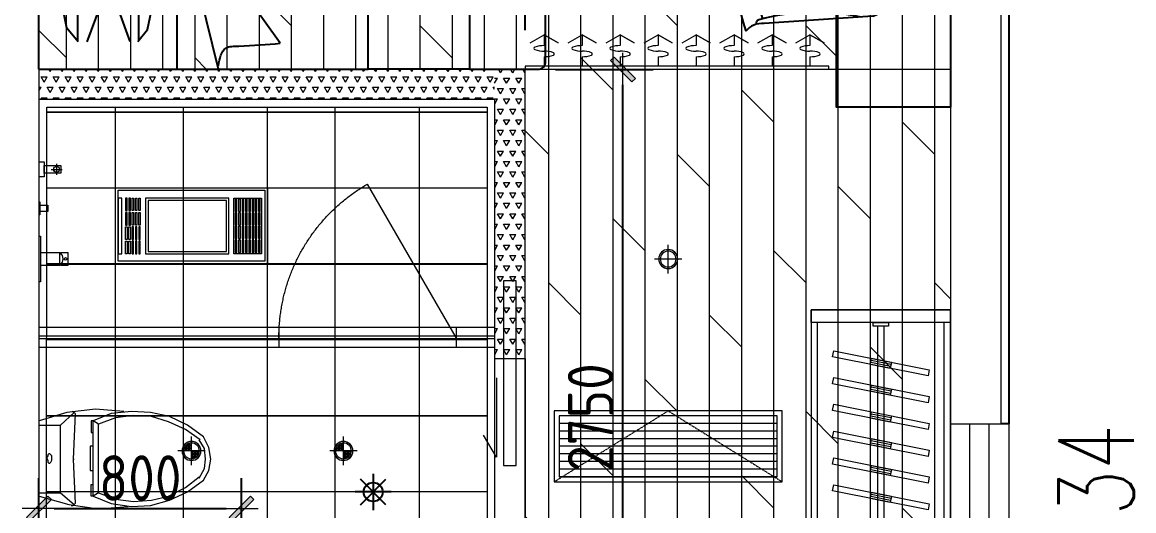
# Model space of a CAD drawing. Header units: millimetres. Extents: x 33621 to 401573, y -91663 to 133135.
# Drawn here: x 258091 to 262480, y 53202 to 55132 of the extents above; entities that cross this region are included whole.
import ezdxf

# ---------------------------------------------------------------- set-up
doc = ezdxf.new("R2010")
doc.units = ezdxf.units.MM
doc.header["$LTSCALE"] = 10
for name, pattern in [('DASH', [0.35, 0.25, -0.1]), ('DOTE', [2.42, 2, -0.2, 0.02, -0.2]), ('HIDDEN', [0.375, 0.25, -0.125, 0, 0])]:
    doc.linetypes.add(name, pattern=pattern)
doc.layers.get('0').update_dxf_attribs({"color": 253})
doc.layers.get('Defpoints').update_dxf_attribs({"color": 250})
for name, color, linetype in [('DIM_LEAD', 253, 'Continuous'), ('EQUIP_喷头', 253, 'Continuous'), ('P-活动家具', 253, 'Continuous'), ('SURFACE', 253, 'Continuous'), ('WINDOW_TEXT', 253, 'Continuous'), ('平面家具', 253, 'Continuous')]:
    doc.layers.add(name, color=color, linetype=linetype)
for name, color, linetype, lineweight in [('DOOR【门】', 253, 'Continuous', 0), ('DS-4BS-FINISH【墙完成线】', 253, 'Continuous', 0), ('FC-FLOOR【地材分格】', 253, 'Continuous', 0), ('FF-Door【门】', 253, 'Continuous', 0), ('FF-FIXT【洁具】', 253, 'Continuous', 0), ('FF-FURN【成品家私】', 253, 'Continuous', 0), ('RC-FCU【空调设备】', 253, 'Continuous', 0), ('RC-FIN【天花轮廓线】', 253, 'Continuous', 0), ('RC-LIGHT【天花灯具】', 253, 'Continuous', 0), ('RC-Modelling【天花造型】', 253, 'Continuous', 0), ('RC-STR【天花细线】', 253, 'Continuous', 0), ('WALL', 253, 'Continuous', 0), ('Wall【新建墙】', 253, 'Continuous', 0), ('WINDOW', 253, 'Continuous', 0), ('新建墙体', 253, 'Continuous', 0)]:
    doc.layers.add(name, color=color, linetype=linetype, lineweight=lineweight)
doc.styles.add('_TCH_WINDOW', font='SIMPLEX', dxfattribs={"bigfont": 'GBCBIG'})
doc.styles.add('CCD_DIM', font='ARCHS.SHX')
doc.dimstyles.new('ZL_1：60', dxfattribs={"dimscale": 60, "dimtxt": 3, "dimasz": 1, "dimexe": 2, "dimexo": 2, "dimgap": 0.5, "dimtad": 1, "dimdec": 0, "dimrnd": 5, "dimdsep": 46, "dimtxsty": 'CCD_DIM', "dimblk": 'WS-cj', "dimblk1": 'WS-cj', "dimblk2": 'WS-cj', "dimcen": 0, "dimclrd": 44, "dimclre": 44, "dimclrt": 2, "dimadec": 0, "dimazin": 0, "dimtfac": 1, "dimtdec": 0, "dimtix": 1, "dimtofl": 0, "dimtmove": 2, "dimatfit": 3, "dimldrblk": 'hl_arrow2', "dimfxl": 6, "dimfxlon": 1, "dimarcsym": 0})

# ---------------------------------------------------------------- blocks, each defined once
blk = doc.blocks.new('海龙_041013471')
at = {"layer": 'P-活动家具', "color": 8}
for p, q in [((290.8, 600), (455.7, -75.6)), ((47.8, 497.7), (455.7, -75.6)), ((609.9, 490.4), (570.9, 443.1)), ((607.1, -333.1), (607.1, 487.1)), ((684.4, 370.6), (640.6, 490.4)), ((759.4, 353.8), (810.2, 492.6)), ((845.1, 492.6), (889.6, 438.7)), ((848.3, -326), (848.3, 488.8)), ((570.9, 443.1), (515.2, 167.7)), ((889.6, 438.7), (953.1, 110.2)), ((715.8, -67.6), (684.4, 370.6)), ((724.4, -114.1), (759.4, 353.8)), ((515.2, 167.7), (515.2, -356.5)), ((953.1, 110.2), (953.1, -364.1)), ((47.8, -499), (455.7, -75.6)), ((455.7, -75.6), (289.2, -600)), ((715.8, -384.4), (715.8, -67.6)), ((724.4, -395.8), (724.4, -114.1)), ((626.6, -417.8), (607.1, -333.1)), ((826, -433.9), (848.3, -326)), ((515.2, -356.5), (548.6, -466.9)), ((687.9, -472.4), (715.8, -384.4)), ((953.1, -364.1), (915, -495.5)), ((626.6, -444.9), (626.6, -417.8)), ((756.2, -501.8), (724.4, -395.8)), ((826, -491.4), (826, -433.9)), ((548.6, -466.9), (590.4, -572.6)), ((590.4, -572.6), (626.6, -444.9)), ((626.6, -444.9), (646.1, -564.3)), ((646.1, -564.3), (687.9, -472.4)), ((803.8, -456.5), (756.2, -501.8)), ((826, -491.4), (803.8, -456.5)), ((867.3, -466), (826, -491.4)), ((915, -495.5), (867.3, -466))]:
    blk.add_line(p, q, dxfattribs=at)
at = {"layer": 'P-活动家具'}
blk.add_line((1000, 600), (1000, -600), dxfattribs=at)
at = {"layer": 'P-活动家具', "color": 8}
blk.add_lwpolyline([(-299.9, 600), (-300, -600), (-700, -600), (-699.9, 600)], close=True, dxfattribs=at)
for points, knots in [([(291.5, 586.4), (286.2, 557.6), (277.4, 509), (168.4, 508.8), (99.8, 502.5), (47.8, 497.7)], [0, 0, 0, 0, 75.29107, 127.212251, 290.722633, 290.722633, 290.722633, 290.722633]), ([(291.5, -587.7), (284.6, -560.3), (263.8, -477.8), (136.2, -521), (68, -504), (47.8, -499)], [0, 0, 0, 0, 75.29107, 226.745569, 290.81809, 290.81809, 290.81809, 290.81809])]:
    blk.add_open_spline(points, degree=3, knots=knots, dxfattribs=at)
at = {"layer": '平面家具', "color": 43, "linetype": 'ByBlock'}
for p, q in [((-1000, 575), (-1000, -575)), ((-699.9, 600), (-975, 600)), ((1000, 600), (-299.9, 600)), ((455.7, -600), (455.7, 600)), ((-975, -600), (-700, -600)), ((-300, -600), (1000, -600))]:
    blk.add_line(p, q, dxfattribs=at)
for centre, start, end in [((-975, 575), 90, 180), ((-975, -575), 180, 270)]:
    blk.add_arc(centre, 25, start, end, dxfattribs=at)
blk = doc.blocks.new('A$C78EA0098')
at = {"color": 33, "linetype": 'Continuous'}
for p, q in [((47, 353.8), (90, 353.8)), ((68.5, 375.3), (68.5, 332.3))]:
    blk.add_line(p, q, dxfattribs=at)
for p, q in [((5, 25, 0), (81, 25, 0)), ((81, -25, 0), (81, 25, 0)), ((81, 20, 0), (88, 20, 0)), ((84, 25, 0), (114, 25, 0)), ((84, 20, 0), (84, 25, 0)), ((114, -25, 0), (114, 25, 0)), ((5, -25, 0), (81, -25, 0)), ((81, -20, 0), (88, -20, 0)), ((84, -25, 0), (84, -20, 0)), ((84, -25, 0), (114, -25, 0))]:
    blk.add_line(p, q)
for points in [[(0, 383.8), (20, 383.8), (20, 323.8), (0, 323.8)], [(20, 368.8), (85, 368.8), (85, 338.8), (20, 338.8)], [(0, 226), (3, 226), (3, 174), (0, 174)], [(3, 212.5), (33.5, 212.5), (33.5, 187.5), (3, 187.5)], [(0, 90), (5, 90), (5, -90), (0, -90)]]:
    blk.add_lwpolyline(points, close=True)
for centre, radius in [((68.5, 353.8), 11.5), ((104, 0, 0), 5)]:
    blk.add_circle(centre, radius, dxfattribs=at)
blk.add_arc((57.8, 0, 0), 36.3, 316.3972, 43.6028)
blk = doc.blocks.new('ZL_08127082')
at = {"layer": 'FF-FIXT【洁具】'}
for p, q in [((-184.1, -108.8), (-150.6, 0)), ((146.4, 0), (-150.6, 0)), ((-133.9, 0), (-133.9, -83.7)), ((133.9, 0), (133.9, -83.7)), ((146.4, 0), (179.9, -117.1)), ((-20.9, -37.7), (-16.7, -33.5)), ((-20.9, -41.8), (-20.9, -37.7)), ((-16.7, -46), (-20.9, -41.8)), ((-16.7, -33.5), (-12.6, -33.5)), ((-12.6, -33.5), (-4.2, -29.3)), ((-4.2, -29.3), (4.2, -33.5)), ((4.2, -33.5), (12.6, -33.5)), ((12.6, -33.5), (16.7, -37.7)), ((16.7, -41.8), (12.6, -46)), ((16.7, -37.7), (16.7, -41.8)), ((-133.9, -83.7), (-184.1, -138.1)), ((133.9, -83.7), (-133.9, -83.7)), ((-12.6, -50.2), (-16.7, -46)), ((4.2, -50.2), (-12.6, -50.2)), ((12.6, -46), (4.2, -50.2)), ((133.9, -83.7), (179.9, -138.1)), ((-196.6, -221.7), (-184.1, -108.8)), ((179.9, -117.1), (196.6, -234.3)), ((184.1, -125.5), (184.1, -133.9)), ((-179.9, -142.2), (0, -133.9)), ((0, -133.9), (0, -138.1)), ((0, -133.9), (175.7, -142.2)), ((184.1, -133.9), (175.7, -142.2)), ((-179.9, -284.5), (-150.6, -213.4)), ((-150.6, -205), (-104.6, -205)), ((-150.6, -213.4), (-150.6, -205)), ((-138.1, -234.3), (-150.6, -213.4)), ((146.4, -213.4), (-150.6, -213.4)), ((-104.6, -205), (-104.6, -213.4)), ((-50.2, -213.4), (-50.2, -200.8)), ((-50.2, -200.8), (46, -200.8)), ((46, -213.4), (-50.2, -213.4)), ((46, -200.8), (46, -213.4)), ((100.4, -205), (100.4, -213.4)), ((146.4, -205), (100.4, -205)), ((133.9, -234.3), (146.4, -213.4)), ((146.4, -213.4), (146.4, -205)), ((146.4, -213.4), (175.7, -284.5)), ((-188.3, -334.7), (-196.6, -221.7)), ((-163.2, -301.2), (-138.1, -234.3)), ((133.9, -234.3), (-138.1, -234.3)), ((133.9, -234.3), (159, -301.2)), ((196.6, -234.3), (188.3, -351.4)), ((-188.3, -364), (-179.9, -284.5)), ((-171.5, -372.3), (-163.2, -301.2)), ((159, -301.2), (167.3, -372.3)), ((175.7, -284.5), (188.3, -364)), ((-184.1, -439.3), (-188.3, -364)), ((-167.3, -443.4), (-171.5, -372.3)), ((167.3, -372.3), (163.2, -443.4)), ((188.3, -364), (184.1, -439.3)), ((-167.3, -514.6), (-184.1, -439.3)), ((-146.4, -510.4), (-167.3, -443.4)), ((163.2, -443.4), (146.4, -510.4)), ((184.1, -439.3), (163.2, -514.6)), ((-133.9, -585.7), (-167.3, -514.6)), ((-117.1, -577.3), (-146.4, -510.4)), ((146.4, -510.4), (113, -577.3)), ((163.2, -514.6), (129.7, -585.7)), ((-87.9, -648.4), (-133.9, -585.7)), ((-75.3, -635.9), (-117.1, -577.3)), ((113, -577.3), (71.1, -631.7)), ((129.7, -585.7), (83.7, -648.4)), ((-46, -669.4), (-87.9, -648.4)), ((-41.8, -652.6), (-75.3, -631.7)), ((0, -656.8), (-41.8, -652.6)), ((37.7, -652.6), (0, -656.8)), ((75.3, -631.7), (37.7, -652.6)), ((83.7, -648.4), (46, -669.4)), ((0, -677.7), (-46, -669.4)), ((46, -669.4), (0, -677.7))]:
    blk.add_line(p, q, dxfattribs=at)
blk = doc.blocks.new('ZL_08123655')
at = {"layer": 'FF-FIXT【洁具】'}
for p, q in [((-184.1, -138.1), (-188.3, -129.7)), ((-179.9, -142.2), (-184.1, -138.1))]:
    blk.add_line(p, q, dxfattribs=at)
at = {"layer": 'DIM_LEAD'}
blk.add_blockref('ZL_08127082', (0, 0), dxfattribs=at)
blk = doc.blocks.new('DOORBLK101')
at = {"layer": 'FF-Door【门】'}
blk.add_line((-0.5, 0), (0, 0.866), dxfattribs=at)
at = {"layer": 'FF-Door【门】', "color": 8, "linetype": 'HIDDEN', "ltscale": 15}
blk.add_arc((-0.5, 0), 1, 0, 60, dxfattribs=at)
blk = doc.blocks.new('海龙_0410133832')
at = {"lineweight": -2, "ltscale": 2000, "extrusion": (0, 0, -1)}
for p, q in [((-250.5, 250.9), (-202.9, 252.5)), ((-202.9, 252.5), (180.4, 263)), ((-260.8, -229.1), (169.1, -258.7))]:
    blk.add_line(p, q, dxfattribs=at)
for centre, radius, start, end in [((-194.4, 307), 46.2, 209.9778, 287.6112), ((-198.2, 258.7), 11.8, 155.0218, 258.5738), ((-244.3, 277.1), 12, 34.687, 170.3231), ((716.8, 19.6), 1007, 165.0641, 197.8536), ((-7.4, 1075.2), 850.4, 256.8724, 284.3023), ((709, 21.2), 922.3, 166.0708, 196.3976), ((30168.4, -805.7), 29889.5, 178.43305, 178.86929), ((253.1, -186.7), 43, 280.3759, 317.4549), ((-178.1, -339.1), 80.9, 83.6486, 141.8367)]:
    blk.add_arc(centre, radius, start, end, dxfattribs=at)
at = {"lineweight": -2, "ltscale": 2000}
for centre, radius, start, end in [((-244.6, 208.3), 43, 97.9074, 186.7843), ((-1223.9, 121.3), 940.2, 353.3046, 4.9984), ((-33.5, -1062.6), 850.3, 74.7572, 102.1885), ((187.2, -253.7), 11.8, 332.5533, 76.1053)]:
    blk.add_arc(centre, radius, start, end, dxfattribs=at)
blk = doc.blocks.new('海龙0109184221')
at = {"layer": '平面家具', "color": 43, "linetype": 'ByBlock'}
blk.add_lwpolyline([(21.4, 3126.7), (-428.6, 3126.7), (-428.6, 0), (21.4, 0)], close=True, dxfattribs=at)
for p in [(57, 2676.9), (138.5, 588.7)]:
    blk.add_blockref('海龙_0410133832', p, dxfattribs=at)
blk = doc.blocks.new('$TCHSYS$WIN2D')
for p, q in [((-0.5, 0.5), (0.5, 0.5)), ((-0.5, 0.5), (-0.5, -0.5)), ((0.5, 0.5), (0.5, -0.5)), ((0.5, 0.1667), (-0.5, 0.1667)), ((0.5, -0.1667), (-0.5, -0.1667)), ((-0.5, -0.5), (0.5, -0.5))]:
    blk.add_line(p, q)
blk = doc.blocks.new('*U227')
for p, q in [((0, -12), (0, 0)), ((0, 0), (1200, 0)), ((1200, 0), (1200, -12)), ((1200, -12), (0, -12)), ((75, -49.3), (75, -12)), ((225, -49.3), (225, -12)), ((375, -49.3), (375, -12)), ((525, -49.3), (525, -12)), ((675, -49.3), (675, -12)), ((825, -49.3), (825, -12)), ((975, -49.3), (975, -12)), ((1125, -49.3), (1125, -12)), ((1125, -49.3), (1125, -12)), ((19.6, -104.5), (75, -136.2)), ((75, -136.2), (75, -93.2)), ((130.4, -104.5), (75, -136.2)), ((75, -136.2), (130.4, -104.5)), ((169.6, -104.5), (225, -136.2)), ((225, -136.2), (225, -93.2)), ((280.4, -104.5), (225, -136.2)), ((225, -136.2), (280.4, -104.5)), ((319.6, -104.5), (375, -136.2)), ((375, -136.2), (375, -93.2)), ((430.4, -104.5), (375, -136.2)), ((375, -136.2), (430.4, -104.5)), ((469.6, -104.5), (525, -136.2)), ((525, -136.2), (525, -93.2)), ((580.4, -104.5), (525, -136.2)), ((525, -136.2), (580.4, -104.5)), ((619.6, -104.5), (675, -136.2)), ((675, -136.2), (675, -93.2)), ((730.4, -104.5), (675, -136.2)), ((675, -136.2), (730.4, -104.5)), ((769.6, -104.5), (825, -136.2)), ((825, -136.2), (825, -93.2)), ((880.4, -104.5), (825, -136.2)), ((825, -136.2), (880.4, -104.5)), ((919.6, -104.5), (975, -136.2)), ((975, -136.2), (975, -93.2)), ((1030.4, -104.5), (975, -136.2)), ((975, -136.2), (1030.4, -104.5)), ((1069.6, -104.5), (1125, -136.2)), ((1069.6, -104.5), (1125, -136.2)), ((1125, -136.2), (1125, -93.2)), ((1125, -136.2), (1125, -93.2)), ((1180.4, -104.5), (1125, -136.2)), ((1125, -136.2), (1180.4, -104.5)), ((1180.4, -104.5), (1125, -136.2)), ((1125, -136.2), (1180.4, -104.5))]:
    blk.add_line(p, q)
at = {"extrusion": (0, 0, -1)}
for centre, major_axis, start_param, end_param in [((40, -82.2), (3.69, -3.69), 1.137309, 3.57508), ((72.5, -170.8), (-70.4, -70.4), 2.004284, 2.381239), ((72.5, 6.4), (70.4, -70.4), 0.760354, 1.137309), ((77.5, -148.9), (-70.4, -70.4), 2.33115, 2.708105), ((77.5, 28.3), (70.4, -70.4), 0.433488, 0.810442), ((110, -60.3), (3.69, -3.69), 4.278901, 6.716673), ((190, -82.2), (3.69, -3.69), 1.137309, 3.57508), ((222.5, -170.8), (-70.4, -70.4), 2.004284, 2.381239), ((222.5, 6.4), (70.4, -70.4), 0.760354, 1.137309), ((227.5, -148.9), (-70.4, -70.4), 2.33115, 2.708105), ((227.5, 28.3), (70.4, -70.4), 0.433488, 0.810442), ((260, -60.3), (3.69, -3.69), 4.278901, 6.716673), ((340, -82.2), (3.69, -3.69), 1.137309, 3.57508), ((372.5, -170.8), (-70.4, -70.4), 2.004284, 2.381239), ((372.5, 6.4), (70.4, -70.4), 0.760354, 1.137309), ((377.5, -148.9), (-70.4, -70.4), 2.33115, 2.708105), ((377.5, 28.3), (70.4, -70.4), 0.433488, 0.810442), ((410, -60.3), (3.69, -3.69), 4.278901, 6.716673), ((490, -82.2), (3.69, -3.69), 1.137309, 3.57508), ((522.5, -170.8), (-70.4, -70.4), 2.004284, 2.381239), ((522.5, 6.4), (70.4, -70.4), 0.760354, 1.137309), ((527.5, -148.9), (-70.4, -70.4), 2.33115, 2.708105), ((527.5, 28.3), (70.4, -70.4), 0.433488, 0.810442), ((560, -60.3), (3.69, -3.69), 4.278901, 6.716673), ((640, -82.2), (3.69, -3.69), 1.137309, 3.57508), ((672.5, -170.8), (-70.4, -70.4), 2.004284, 2.381239), ((672.5, 6.4), (70.4, -70.4), 0.760354, 1.137309), ((677.5, -148.9), (-70.4, -70.4), 2.33115, 2.708105), ((677.5, 28.3), (70.4, -70.4), 0.433488, 0.810442), ((710, -60.3), (3.69, -3.69), 4.278901, 6.716673), ((790, -82.2), (3.69, -3.69), 1.137309, 3.57508), ((822.5, -170.8), (-70.4, -70.4), 2.004284, 2.381239), ((822.5, 6.4), (70.4, -70.4), 0.760354, 1.137309), ((827.5, -148.9), (-70.4, -70.4), 2.33115, 2.708105), ((827.5, 28.3), (70.4, -70.4), 0.433488, 0.810442), ((860, -60.3), (3.69, -3.69), 4.278901, 6.716673), ((940, -82.2), (3.69, -3.69), 1.137309, 3.57508), ((972.5, -170.8), (-70.4, -70.4), 2.004284, 2.381239), ((972.5, 6.4), (70.4, -70.4), 0.760354, 1.137309), ((977.5, -148.9), (-70.4, -70.4), 2.33115, 2.708105), ((977.5, 28.3), (70.4, -70.4), 0.433488, 0.810442), ((1010, -60.3), (3.69, -3.69), 4.278901, 6.716673), ((1090, -82.2), (3.69, -3.69), 1.137309, 3.57508), ((1090, -82.2), (3.69, -3.69), 1.137309, 3.57508), ((1122.5, -170.8), (-70.4, -70.4), 2.004284, 2.381239), ((1122.5, -170.8), (-70.4, -70.4), 2.004284, 2.381239), ((1122.5, 6.4), (70.4, -70.4), 0.760354, 1.137309), ((1122.5, 6.4), (70.4, -70.4), 0.760354, 1.137309), ((1127.5, -148.9), (-70.4, -70.4), 2.33115, 2.708105), ((1127.5, -148.9), (-70.4, -70.4), 2.33115, 2.708105), ((1127.5, 28.3), (70.4, -70.4), 0.433488, 0.810442), ((1127.5, 28.3), (70.4, -70.4), 0.433488, 0.810442), ((1160, -60.3), (3.69, -3.69), 4.278901, 6.716673), ((1160, -60.3), (3.69, -3.69), 4.278901, 6.716673)]:
    blk.add_ellipse(centre, major_axis=major_axis, ratio=1, start_param=start_param, end_param=end_param, dxfattribs=at)
blk = doc.blocks.new('圆形筒灯')
at = {"color": 251, "linetype": 'DOTE', "ltscale": 43.504693}
blk.add_line((0, 90.6), (0, -90.6), dxfattribs=at)
at = {"color": 251, "linetype": 'DOTE', "ltscale": 41.297046}
blk.add_line((86, 0), (-86, 0), dxfattribs=at)
blk.add_ellipse((0, 0), major_axis=(-42.4, 42.4), ratio=1, start_param=2.355868237233172, end_param=8.639053544412757)
at = {"color": 251}
blk.add_ellipse((0, 0), major_axis=(35.4, 35.4), ratio=1, start_param=5.49871431692557, end_param=11.78189962410516, dxfattribs=at)
blk = doc.blocks.new('ZL_0603143699')
at = {"layer": 'RC-FCU【空调设备】'}
h = blk.add_hatch(dxfattribs=at)
h.set_pattern_fill('_USER', color=8, scale=30, pattern_type=0)
h.set_pattern_definition([(0, (-8423585.542, 338518.15), (0, 30), [])])
h.paths.add_polyline_path([(1104.4, -4534.7), (1104.4, -4774.7), (244.4, -4774.7), (244.4, -4534.7)])
blk.add_lwpolyline([(224.4, -4514.7), (224.4, -4794.7), (1124.4, -4794.7), (1124.4, -4514.7)], close=True, dxfattribs=at)
at = {"layer": 'RC-FCU【空调设备】', "color": 8, "linetype": 'DASH'}
blk.add_lwpolyline([(224.4, -4794.7), (674.4, -4514.7), (1124.4, -4794.7)], dxfattribs=at)
at = {"layer": 'RC-FCU【空调设备】', "color": 8}
blk.add_lwpolyline([(244.4, -4534.7), (244.4, -4774.7), (1104.4, -4774.7), (1104.4, -4534.7)], close=True, dxfattribs=at)
at = {"layer": 'RC-Modelling【天花造型】'}
blk.add_line((109.4, -3164.7), (1789.4, -3164.7), dxfattribs=at)
at = {"layer": 'RC-FCU【空调设备】', "ltscale": 10, "xscale": -1, "rotation": 180}
blk.add_blockref('*U227', (109.4, -3164.7), dxfattribs=at)
at = {"layer": 'RC-LIGHT【天花灯具】', "xscale": -0.625, "yscale": 0.625, "zscale": 0.625, "rotation": 180}
blk.add_blockref('圆形筒灯', (674.4, -3914.7), dxfattribs=at)
blk = doc.blocks.new('WS-cj')
blk.add_hatch(color=2).paths.add_polyline_path([(0.588, 0.818), (-0.818, -0.588), (-0.588, -0.818), (0.818, 0.588)])
at = {"color": 2, "linetype": 'ByBlock', "lineweight": 0}
for p, q in [((-1.1, 0), (0, 0)), ((0, 0), (1.1, 0))]:
    blk.add_line(p, q, dxfattribs=at)
at = {"color": 2}
blk.add_lwpolyline([(0.588, 0.818), (-0.818, -0.588), (-0.588, -0.818), (0.818, 0.588)], close=True, dxfattribs=at)
blk = doc.blocks.new('*D468')
at = {"layer": 'Defpoints', "color": 0, "transparency": 16777216}
for p in [(258956.7, 53211.4), (258156.7, 52945.3), (258956.7, 52945.3)]:
    blk.add_point(p, dxfattribs=at)
at = {"layer": '新建墙体', "color": 44, "lineweight": -2, "transparency": 16777216}
for p, q in [((258156.7, 53065.3), (258156.7, 53331.4)), ((258956.7, 53065.3), (258956.7, 53331.4)), ((258216.7, 53211.4), (258896.7, 53211.4))]:
    blk.add_line(p, q, dxfattribs=at)
at = {"layer": '新建墙体', "color": 44, "lineweight": -2, "transparency": 16777216, "xscale": 60, "yscale": 60, "zscale": 60, "rotation": 180}
blk.add_blockref('WS-cj', (258156.7, 53211.4), dxfattribs=at)
at = {"layer": '新建墙体', "color": 44, "lineweight": -2, "transparency": 16777216, "xscale": 60, "yscale": 60, "zscale": 60}
blk.add_blockref('WS-cj', (258956.7, 53211.4), dxfattribs=at)
at = {"layer": '新建墙体', "color": 2, "transparency": 16777216, "insert": (258556.7, 53331.4), "char_height": 180, "attachment_point": 5, "style": 'CCD_DIM'}
blk.add_mtext('800', dxfattribs=at)
blk = doc.blocks.new('hl_arrow2')
at = {"color": 2}
blk.add_line((-0.221, 0), (-1, 0), dxfattribs=at)
blk.add_lwpolyline([(-0.221, 0), (-0.861, -0.689), (-0.654, -0.862), (0, 0), (-0.654, 0.862), (-0.861, 0.689)], close=True, dxfattribs=at)
blk = doc.blocks.new('*D470')
at = {"layer": 'Defpoints', "color": 0, "transparency": 16777216}
for p in [(260076.7, 54945.5), (260463.1, 54945.5), (260076.7, 52195.3)]:
    blk.add_point(p, dxfattribs=at)
at = {"layer": '新建墙体', "color": 44, "lineweight": -2, "transparency": 16777216}
for p, q in [((260196.7, 54945.5), (260583.1, 54945.5)), ((260463.1, 52255.3), (260463.1, 54885.5)), ((260196.7, 52195.3), (260583.1, 52195.3))]:
    blk.add_line(p, q, dxfattribs=at)
at = {"layer": '新建墙体', "color": 44, "lineweight": -2, "transparency": 16777216, "xscale": 60, "yscale": 60, "zscale": 60}
for p, rotation in [((260463.1, 54945.5), 90), ((260463.1, 52195.3), 270)]:
    blk.add_blockref('WS-cj', p, dxfattribs=dict(at, rotation=rotation))
at = {"layer": '新建墙体', "color": 2, "transparency": 16777216, "insert": (260335.6, 53570.4), "char_height": 180, "attachment_point": 5, "rotation": 90, "style": 'CCD_DIM'}
blk.add_mtext('2750', dxfattribs=at)
blk = doc.blocks.new('*D471')
at = {"layer": 'Defpoints', "color": 0, "transparency": 16777216}
for p in [(258156.7, 55311.1), (258156.7, 54981), (260076.7, 54981)]:
    blk.add_point(p, dxfattribs=at)
at = {"layer": '新建墙体', "color": 44, "lineweight": -2, "transparency": 16777216}
for p, q in [((258156.7, 55101), (258156.7, 55431.1)), ((260076.7, 55101), (260076.7, 55431.1)), ((260016.7, 55311.1), (258216.7, 55311.1))]:
    blk.add_line(p, q, dxfattribs=at)
at = {"layer": '新建墙体', "color": 44, "lineweight": -2, "transparency": 16777216, "xscale": 60, "yscale": 60, "zscale": 60, "rotation": 180}
blk.add_blockref('WS-cj', (258156.7, 55311.1), dxfattribs=at)
at = {"layer": '新建墙体', "color": 44, "lineweight": -2, "transparency": 16777216, "xscale": 60, "yscale": 60, "zscale": 60}
blk.add_blockref('WS-cj', (260076.7, 55311.1), dxfattribs=at)
at = {"layer": '新建墙体', "color": 2, "transparency": 16777216, "insert": (259116.7, 55434.9), "char_height": 180, "attachment_point": 5, "style": 'CCD_DIM'}
blk.add_mtext('1920', dxfattribs=at)
blk = doc.blocks.new('防雾筒灯')
at = {"ltscale": 30}
h = blk.add_hatch(dxfattribs=at)
h.set_pattern_fill('DOTS', color=251, scale=3)
h.set_pattern_definition([(0, (-62.322, -46.6336), (2.38125, 4.7625), [0, -4.7625])])
edge = h.paths.add_edge_path()
edge.add_ellipse((0, 0), major_axis=(35.4, 35.4), ratio=1, start_angle=315, end_angle=405)
edge.add_line((0, 50), (0, 0))
edge.add_line((0, 0), (50, 0))
edge = h.paths.add_edge_path()
edge.add_line((0, 0), (-50, 0))
edge.add_ellipse((0, 0), major_axis=(35.4, 35.4), ratio=1, start_angle=495, end_angle=225)
edge.add_line((0, -50), (0, 0))
at = {"color": 251, "linetype": 'DOTE', "ltscale": 43.504693}
blk.add_line((0, 90.6), (0, -90.6), dxfattribs=at)
at = {"color": 251, "linetype": 'DOTE', "ltscale": 41.297046}
blk.add_line((86, 0), (-86, 0), dxfattribs=at)
blk.add_ellipse((0, 0), major_axis=(-42.4, 42.4), ratio=1, start_param=2.355868237233172, end_param=8.639053544412757)
at = {"color": 251}
blk.add_ellipse((0, 0), major_axis=(35.4, 35.4), ratio=1, start_param=5.49871431692557, end_param=11.78189962410516, dxfattribs=at)
blk = doc.blocks.new('ERTERT')
at = {"color": 8}
for points in [[(15709.6, 8061.8), (15930.2, 8061.8), (15930.2, 8046.6), (15709.6, 8046.6)], [(15709.5, 8032.6), (15759.4, 8032.6), (15759.4, 8026.5), (15709.5, 8026.5)], [(15709.5, 8019.5), (15759.4, 8019.5), (15759.4, 8013.4), (15709.5, 8013.4)], [(15709.5, 8000.3), (15759.4, 8000.3), (15759.4, 8006.4), (15709.5, 8006.4)], [(15709.5, 7987.2), (15759.4, 7987.2), (15759.4, 7993.3), (15709.5, 7993.3)], [(15766.4, 8032.6), (15816.3, 8032.6), (15816.3, 8026.5), (15766.4, 8026.5)], [(15766.4, 8019.5), (15816.3, 8019.5), (15816.3, 8013.4), (15766.4, 8013.4)], [(15766.4, 8000.3), (15816.3, 8000.3), (15816.3, 8006.4), (15766.4, 8006.4)], [(15766.4, 7987.2), (15816.3, 7987.2), (15816.3, 7993.3), (15766.4, 7993.3)], [(15873.3, 8032.6), (15823.3, 8032.6), (15823.3, 8026.5), (15873.3, 8026.5)], [(15873.3, 8019.5), (15823.3, 8019.5), (15823.3, 8013.4), (15873.3, 8013.4)], [(15873.3, 8000.3), (15823.3, 8000.3), (15823.3, 8006.4), (15873.3, 8006.4)], [(15873.3, 7987.2), (15823.3, 7987.2), (15823.3, 7993.3), (15873.3, 7993.3)], [(15930.2, 8032.6), (15880.3, 8032.6), (15880.3, 8026.5), (15930.2, 8026.5)], [(15930.2, 8019.5), (15880.3, 8019.5), (15880.3, 8013.4), (15930.2, 8013.4)], [(15930.2, 8000.3), (15880.3, 8000.3), (15880.3, 8006.4), (15930.2, 8006.4)], [(15930.2, 7987.2), (15880.3, 7987.2), (15880.3, 7993.3), (15930.2, 7993.3)], [(15709.5, 7974.2), (15759.4, 7974.2), (15759.4, 7980.2), (15709.5, 7980.2)], [(15709.5, 7952.9), (15930.2, 7952.9), (15930.2, 7624.2), (15709.5, 7624.2)], [(15766.4, 7974.2), (15816.3, 7974.2), (15816.3, 7980.2), (15766.4, 7980.2)], [(15873.3, 7974.2), (15823.3, 7974.2), (15823.3, 7980.2), (15873.3, 7980.2)], [(15930.2, 7974.2), (15880.3, 7974.2), (15880.3, 7980.2), (15930.2, 7980.2)], [(15709.5, 7495.6), (15930.2, 7495.6), (15930.2, 7604.2), (15709.5, 7604.2)], [(15714.5, 7599.2), (15763.3, 7599.2), (15763.3, 7592.2), (15714.5, 7592.2)], [(15767.9, 7599.2), (15816.7, 7599.2), (15816.7, 7592.2), (15767.9, 7592.2)], [(15821.2, 7599.2), (15870, 7599.2), (15870, 7592.2), (15821.2, 7592.2)], [(15876.4, 7599.2), (15925.2, 7599.2), (15925.2, 7592.2), (15876.4, 7592.2)], [(15714.5, 7586), (15763.3, 7586), (15763.3, 7579), (15714.5, 7579)], [(15714.5, 7572.1), (15763.3, 7572.1), (15763.3, 7565.1), (15714.5, 7565.1)], [(15714.5, 7558.9), (15763.3, 7558.9), (15763.3, 7551.9), (15714.5, 7551.9)], [(15767.9, 7586), (15816.7, 7586), (15816.7, 7579), (15767.9, 7579)], [(15767.9, 7572.1), (15816.7, 7572.1), (15816.7, 7565.1), (15767.9, 7565.1)], [(15767.9, 7558.9), (15816.7, 7558.9), (15816.7, 7551.9), (15767.9, 7551.9)], [(15821.2, 7586), (15870, 7586), (15870, 7579), (15821.2, 7579)], [(15821.2, 7572.1), (15870, 7572.1), (15870, 7565.1), (15821.2, 7565.1)], [(15821.2, 7558.9), (15870, 7558.9), (15870, 7551.9), (15821.2, 7551.9)], [(15876.4, 7586), (15925.2, 7586), (15925.2, 7579), (15876.4, 7579)], [(15876.4, 7572.1), (15925.2, 7572.1), (15925.2, 7565.1), (15876.4, 7565.1)], [(15876.4, 7558.9), (15925.2, 7558.9), (15925.2, 7551.9), (15876.4, 7551.9)], [(15714.5, 7545.5), (15763.3, 7545.5), (15763.3, 7538.5), (15714.5, 7538.5)], [(15714.5, 7532.6), (15763.3, 7532.6), (15763.3, 7525.6), (15714.5, 7525.6)], [(15714.5, 7520.4), (15763.3, 7520.4), (15763.3, 7513.4), (15714.5, 7513.4)], [(15714.5, 7507.6), (15763.3, 7507.6), (15763.3, 7500.6), (15714.5, 7500.6)], [(15767.9, 7545.5), (15816.7, 7545.5), (15816.7, 7538.5), (15767.9, 7538.5)], [(15767.9, 7532.6), (15816.7, 7532.6), (15816.7, 7525.6), (15767.9, 7525.6)], [(15767.9, 7520.4), (15816.7, 7520.4), (15816.7, 7513.4), (15767.9, 7513.4)], [(15767.9, 7507.6), (15816.7, 7507.6), (15816.7, 7500.6), (15767.9, 7500.6)], [(15821.2, 7545.5), (15870, 7545.5), (15870, 7538.5), (15821.2, 7538.5)], [(15821.2, 7532.6), (15870, 7532.6), (15870, 7525.6), (15821.2, 7525.6)], [(15821.2, 7520.4), (15870, 7520.4), (15870, 7513.4), (15821.2, 7513.4)], [(15821.2, 7507.6), (15870, 7507.6), (15870, 7500.6), (15821.2, 7500.6)], [(15876.4, 7545.5), (15925.2, 7545.5), (15925.2, 7538.5), (15876.4, 7538.5)], [(15876.4, 7532.6), (15925.2, 7532.6), (15925.2, 7525.6), (15876.4, 7525.6)], [(15876.4, 7520.4), (15925.2, 7520.4), (15925.2, 7513.4), (15876.4, 7513.4)], [(15876.4, 7507.6), (15925.2, 7507.6), (15925.2, 7500.6), (15876.4, 7500.6)]]:
    blk.add_lwpolyline(points, close=True, dxfattribs=at)
at = {"color": 250}
blk.add_lwpolyline([(15719.5, 7942.9), (15920.2, 7942.9), (15920.2, 7634.2), (15719.5, 7634.2)], close=True, dxfattribs=at)
at = {"layer": 'RC-LIGHT【天花灯具】'}
for points in [[(15668.9, 7471.8), (15968.9, 7471.8), (15968.9, 8071.8), (15668.9, 8071.8)], [(15678.9, 7481.8), (15958.9, 7481.8), (15958.9, 8061.8), (15678.9, 8061.8)]]:
    blk.add_lwpolyline(points, close=True, dxfattribs=at)
blk = doc.blocks.new('$TwtSys$00000125')
at = {"color": 9}
for p, q in [((0.403, -0.403), (-0.403, 0.403)), ((-0.403, -0.403), (0.403, 0.403)), ((0, 0.57), (0, -0.57)), ((0.57, 0), (-0.57, 0))]:
    blk.add_line(p, q, dxfattribs=at)
at = {"color": 8}
blk.add_circle((0, 0), 0.3, dxfattribs=at)

msp = doc.modelspace()

# ---------------------------------------------------------------- hatches: boundary and pattern name
at = {"layer": 'FC-FLOOR【地材分格】'}
h = msp.add_hatch(dxfattribs=at)
h.set_pattern_fill('DOLMIT', color=256, scale=20, angle=90, double=1)
h.set_pattern_definition([(90, (129360.23, 0), (-127, 8e-15), []), (135, (129360.23, 0), (-253.9998, -253.9998), [179.6051, -359.2102])])
h.paths.add_polyline_path([(258156.7, 58445.3), (261356.7, 58445.3), (261356.7, 58045.3), (261756.7, 58045.3), (261756.7, 52215.3), (261356.7, 52215.3), (261356.7, 52196.4), (260076.7, 52196.4), (260076.7, 54946.7), (258157.9, 54946.7)])
h = msp.add_hatch(dxfattribs=at)
h.set_pattern_fill('_USER', color=256, scale=600, double=1, pattern_type=0)
h.set_pattern_definition([(0, (258726.74, 52976.4), (0, 600), []), (90, (258726.74, 52976.4), (-600, 4e-14), [])])
h.paths.add_polyline_path([(258187.9, 54796.7), (259926.7, 54796.7), (259926.7, 52376.4), (258986.7, 52376.4), (258986.7, 52976.4), (258186.8, 52976.4)])
at = {"layer": 'RC-STR【天花细线】'}
h = msp.add_hatch(dxfattribs=at)
h.set_pattern_fill('矩形600X300', color=256, double=1, pattern_type=2)
h.set_pattern_definition([(0, (259059.24, 52978.3), (0, 300), []), (90, (259059.24, 52978.3), (-600, 4e-14), [])])
h.paths.add_polyline_path([(259926.7, 52378.3), (258986.7, 52378.3), (258986.7, 52978.3), (258186.7, 52978.3), (258187.3, 54796.7), (259927.3, 54796.7)])
at = {"layer": '新建墙体'}
h = msp.add_hatch(dxfattribs=at)
h.set_pattern_fill('TRIANG', color=4, scale=5)
h.set_pattern_definition([(60, (180619.538, 47265.71), (-23.8125, 41.24446), [23.8125, -23.8125]), (120, (180619.538, 47265.71), (-47.625, 3e-08), [23.8125, -23.8125]), (0, (180607.63, 47286.33), (23.8125, 41.24446), [23.8125, -23.8125])])
h.paths.add_polyline_path([(259956.2, 54946.7), (258156.7, 54946.7), (258156.7, 54826.7), (259956.2, 54826.7)])
h = msp.add_hatch(dxfattribs=at)
h.set_pattern_fill('TRIANG', color=4, scale=5)
h.set_pattern_definition([(60, (259956.238, 53653.865), (-23.8125, 41.2445), [23.8125, -23.8125]), (120, (259956.238, 53653.865), (-47.625, 3e-08), [23.8125, -23.8125]), (0, (259944.33, 53674.487), (23.8125, 41.2445), [23.8125, -23.8125])])
h.paths.add_polyline_path([(259956.7, 53803.9), (260076.7, 53803.9), (260076.7, 54946.7), (259956.2, 54946.7), (259956.2, 54826.7), (259956.7, 54826.7)])

# ---------------------------------------------------------------- linework, layer by layer
at = {"layer": 'DOOR【门】'}
msp.add_lwpolyline([(259991.7, 53380.4), (260041.7, 53380.4), (260041.7, 54110.4), (259991.7, 54110.4)], close=True, dxfattribs=at)
msp.add_lwpolyline([(259963.1, 53727.5), (259963.1, 53413.3), (259912.3, 53500.3)], dxfattribs=at)
at = {"layer": 'DS-4BS-FINISH【墙完成线】'}
msp.add_lwpolyline([(258156.7, 58445.3), (261356.7, 58445.3), (261356.7, 58045.3), (261756.7, 58045.3), (261756.7, 52215.3), (261356.7, 52215.3), (261356.7, 52196.4), (260076.7, 52196.4), (260076.7, 54946.7), (258157.9, 54946.7), (258156.7, 58445.3)], dxfattribs=at)
msp.add_lwpolyline([(258187.9, 54796.7), (259926.7, 54796.7), (259926.7, 52376.4), (258986.7, 52376.4), (258986.7, 52976.4), (258186.8, 52976.4)], close=True, dxfattribs=at)
at = {"layer": 'FF-FIXT【洁具】'}
for p, q in [((259956.7, 53926.7), (258160.9, 53926.7)), ((259104.5, 53926.7), (259104.5, 53846.7)), ((259804.5, 53926.7), (259804.5, 53846.7)), ((259956.7, 53891.7), (258160.9, 53891.7)), ((259956.7, 53881.7), (258160.9, 53881.7)), ((259956.7, 53846.7), (258160.9, 53846.7))]:
    msp.add_line(p, q, dxfattribs=at)
at = {"layer": 'FF-FURN【成品家私】'}
for points in [[(261206.7, 53946.4), (261206.7, 53996.4), (261756.7, 53996.4), (261756.7, 53946.4)], [(261756.7, 52196.4), (261756.7, 53996.4), (261206.7, 53996.4), (261206.7, 52196.4)], [(261451.7, 53931.4), (261451.7, 53946.4), (261511.7, 53946.4), (261511.7, 53931.4)], [(261451.7, 53931.4), (261451.7, 53946.4), (261511.7, 53946.4), (261511.7, 53931.4)]]:
    msp.add_lwpolyline(points, close=True, dxfattribs=at)
for points in [[(261231.7, 52246.4), (261231.7, 53946.4)], [(261731.7, 52246.4), (261731.7, 53946.4)]]:
    msp.add_lwpolyline(points, dxfattribs=at)
at = {"layer": 'FF-FURN【成品家私】', "ltscale": 0.006}
for points in [[(261469.2, 52261.4), (261469.2, 53931.4)], [(261494.2, 52261.4), (261494.2, 53931.4)]]:
    msp.add_lwpolyline(points, dxfattribs=at)
for points in [[(261668.1, 53734.8), (261290.5, 53809.9), (261295.4, 53834.5), (261673, 53759.3)], [(261518.5, 53764.6), (261440.1, 53780.2), (261444.9, 53804.7), (261523.4, 53789.1)], [(261520, 53771.9), (261441.5, 53787.5), (261443.5, 53797.3), (261521.9, 53781.7)], [(261668.1, 53628.9), (261290.5, 53704.1), (261295.4, 53728.6), (261673, 53653.5)], [(261518.5, 53658.7), (261440.1, 53674.3), (261444.9, 53698.8), (261523.4, 53683.2)], [(261520, 53666), (261441.5, 53681.7), (261443.5, 53691.5), (261521.9, 53675.9)], [(261668.1, 53523.1), (261290.5, 53598.2), (261295.4, 53622.7), (261673, 53547.6)], [(261518.5, 53552.8), (261440.1, 53568.4), (261444.9, 53592.9), (261523.4, 53577.3)], [(261520, 53560.2), (261441.5, 53575.8), (261443.5, 53585.6), (261521.9, 53570)], [(261668.1, 53417.2), (261290.5, 53492.3), (261295.4, 53516.8), (261673, 53441.7)], [(261518.5, 53446.9), (261440.1, 53462.5), (261444.9, 53487.1), (261523.4, 53471.4)], [(261520, 53454.3), (261441.5, 53469.9), (261443.5, 53479.7), (261521.9, 53464.1)], [(261668.1, 53311.3), (261290.5, 53386.4), (261295.4, 53410.9), (261673, 53335.8)], [(261518.5, 53341), (261440.1, 53356.7), (261444.9, 53381.2), (261523.4, 53365.6)], [(261520, 53348.4), (261441.5, 53364), (261443.5, 53373.8), (261521.9, 53358.2)], [(261668.1, 53205.4), (261290.5, 53280.5), (261295.4, 53305), (261673, 53229.9)], [(261518.5, 53235.2), (261440.1, 53250.8), (261444.9, 53275.3), (261523.4, 53259.7)], [(261520, 53242.5), (261441.5, 53258.1), (261443.5, 53267.9), (261521.9, 53252.3)]]:
    msp.add_lwpolyline(points, close=True, dxfattribs=at)
at = {"layer": 'RC-FIN【天花轮廓线】'}
msp.add_lwpolyline([(259956.7, 53803.9), (260076.7, 53803.9), (260076.7, 53003.9), (259956.7, 53003.9)], close=True, dxfattribs=at)
at = {"layer": 'SURFACE'}
for p, q in [((261986.7, 58645.3), (261986.7, 53545.3)), ((261986.7, 53545.3), (261956.7, 53545.3))]:
    msp.add_line(p, q, dxfattribs=at)
at = {"layer": 'WALL', "color": 9}
for p, q in [((258156.7, 58345.3), (258156.7, 52645.3)), ((261756.7, 58045.3), (261756.7, 53545.3)), ((261956.7, 53545.3), (261956.7, 58045.3)), ((261756.7, 53545.3), (261956.7, 53545.3))]:
    msp.add_line(p, q, dxfattribs=at)
at = {"layer": 'Wall【新建墙】'}
for p, q in [((260076.7, 54946.7), (258157.9, 54946.7)), ((260076.7, 53803.9), (260076.7, 54946.7)), ((259956.7, 54826.7), (258157.9, 54826.7)), ((259956.7, 53803.9), (259956.7, 54826.7)), ((259956.7, 53803.9), (259991.7, 53803.9)), ((260041.7, 53803.9), (260076.7, 53803.9))]:
    msp.add_line(p, q, dxfattribs=at)

# ---------------------------------------------------------------- block references
at = {"layer": 'DIM_LEAD', "xscale": -1, "rotation": 90}
msp.add_blockref('ZL_08123655', (258157.9, 53406.7), dxfattribs=at)
at = {"layer": 'EQUIP_喷头', "xscale": 125, "yscale": 125, "zscale": 125}
msp.add_blockref('$TwtSys$00000125', (259476.7, 53276.4), dxfattribs=at)
at = {"layer": 'FF-FIXT【洁具】', "rotation": 359.999999047842}
msp.add_blockref('A$C78EA0098', (258157.9, 54197.1), dxfattribs=at)
at = {"layer": 'FF-FIXT【洁具】', "xscale": -700, "yscale": 700, "zscale": 700}
msp.add_blockref('DOORBLK101', (259454.5, 53886.7), dxfattribs=at)
at = {"layer": 'FF-FURN【成品家私】', "xscale": -1}
msp.add_blockref('海龙0109184221', (261328.1, 54796.7), dxfattribs=at)
at = {"layer": 'FF-FURN【成品家私】', "rotation": 180}
msp.add_blockref('海龙_041013471', (259156.7, 55546.8), dxfattribs=at)
at = {"layer": 'RC-LIGHT【天花灯具】'}
msp.add_blockref('ZL_0603143699', (259967.4, 58111.4), dxfattribs=at)
at = {"layer": 'RC-LIGHT【天花灯具】', "xscale": -1, "rotation": 90}
msp.add_blockref('ERTERT', (266531.1, 70147.2), dxfattribs=at)
at = {"layer": 'RC-LIGHT【天花灯具】', "xscale": -0.625, "yscale": 0.625, "zscale": 0.625, "rotation": 180}
for p in [(258759.2, 53438.4), (259359.2, 53438.4)]:
    msp.add_blockref('防雾筒灯', p, dxfattribs=at)
at = {"layer": 'WINDOW'}
ref = msp.add_blockref('$TCHSYS$WIN2D', (261871.7, 53095.3), dxfattribs=dict(at, xscale=900, yscale=-230, zscale=900, rotation=270))
ref.add_attrib('A', 'C0934', (262480.5, 52633.8), dxfattribs={"layer": 'WINDOW_TEXT', "height": 297.5, "rotation": 90, "style": '_TCH_WINDOW', "width": 0.705882})

# ---------------------------------------------------------------- dimensions: what is measured, and where the dimension line sits
at = {"layer": '新建墙体'}
for base, p1, p2, picture, middle in [((258156.7, 55311.1), (260076.7, 54981), (258156.7, 54981), '*D471', (259116.7, 55434.9)), ((258956.7, 53211.4), (258156.7, 52945.3), (258956.7, 52945.3), '*D468', (258556.7, 53331.4))]:
    dim = msp.add_linear_dim(base=base, p1=p1, p2=p2, dimstyle='ZL_1：60', dxfattribs=at)
    dim.commit()
    dim.dimension.update_dxf_attribs({"geometry": picture, "text_midpoint": middle})
dim = msp.add_linear_dim(base=(260463.1, 54945.5), p1=(260076.7, 52195.3), p2=(260076.7, 54945.5), angle=90, dimstyle='ZL_1：60', dxfattribs=at)
dim.commit()
dim.dimension.update_dxf_attribs({"geometry": '*D470', "text_midpoint": (260335.6, 53570.4)})

doc.saveas('drawing.dxf')
